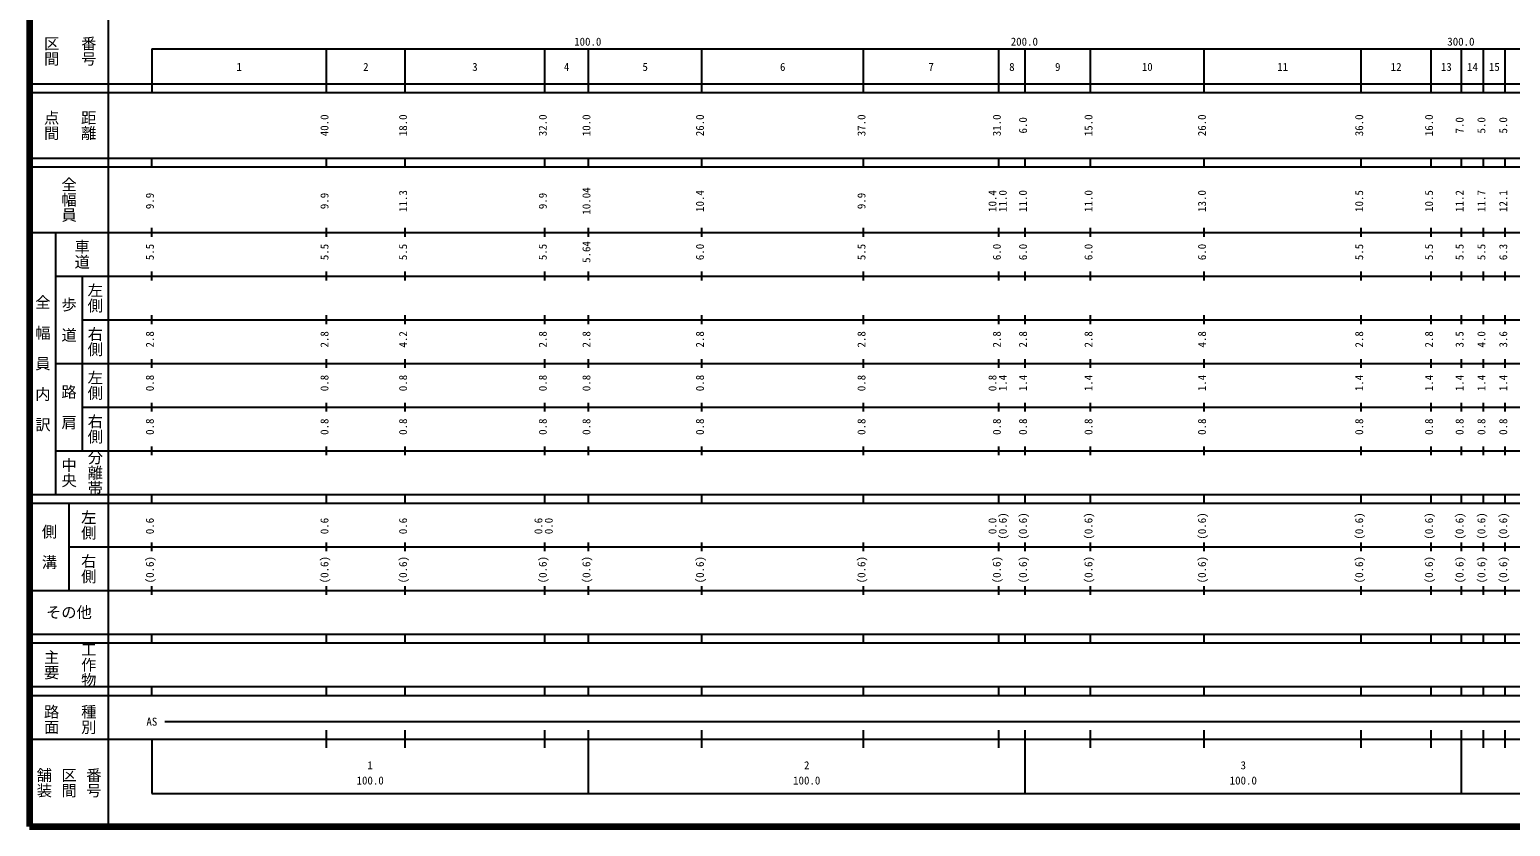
# Model space of a CAD drawing. Units: millimetres on the paper, enlarged 1000 times. Extents: x 40000 to 680000, y 20000 to 380000.
# Drawn here: x 40000 to 379177, y 20000 to 202409 of the extents above; entities that cross this region are included whole.
import ezdxf
from ezdxf.enums import TextEntityAlignment as Align

# ---------------------------------------------------------------- set-up
doc = ezdxf.new("R2010")
doc.units = ezdxf.units.MM
doc.header["$LTSCALE"] = 1000
doc.layers.add('M-TTL', color=2, linetype='Continuous', lineweight=140)
doc.layers.add('M-TTL-BAND', color=7, linetype='Continuous', lineweight=25)
doc.styles.add('@ＭＳ ゴシック', font='')
doc.styles.add('ＭＳ ゴシック', font='')
doc.styles.get('@ＭＳ ゴシック').set_extended_font_data('@MS Gothic')
doc.styles.get('ＭＳ ゴシック').set_extended_font_data('MS Gothic')

msp = doc.modelspace()

# ---------------------------------------------------------------- linework, layer by layer
at = {"layer": 'M-TTL'}
for p, q in [((40000, 380000), (40000, 20000)), ((40000, 20000), (680000, 20000))]:
    msp.add_line(p, q, dxfattribs=at)
at = {"layer": 'M-TTL-BAND'}
for p, q in [((58000, 370000), (58000, 20000)), ((68000, 198000), (579000, 198000)), ((68000, 198000), (68000, 188000)), ((108000, 188000), (108000, 198000)), ((126000, 188000), (126000, 198000)), ((158000, 188000), (158000, 198000)), ((168000, 188000), (168000, 198000)), ((194000, 188000), (194000, 198000)), ((231000, 188000), (231000, 198000)), ((262000, 188000), (262000, 198000)), ((268000, 188000), (268000, 198000)), ((283000, 188000), (283000, 198000)), ((309000, 188000), (309000, 198000)), ((345000, 188000), (345000, 198000)), ((361000, 188000), (361000, 198000)), ((368000, 188000), (368000, 198000)), ((373000, 188000), (373000, 198000)), ((378000, 188000), (378000, 198000)), ((40000, 190000), (579000, 190000)), ((40000, 188000), (579000, 188000)), ((40000, 173000), (579000, 173000)), ((68000, 171000), (68000, 173000)), ((108000, 171000), (108000, 173000)), ((126000, 171000), (126000, 173000)), ((158000, 171000), (158000, 173000)), ((168000, 171000), (168000, 173000)), ((194000, 171000), (194000, 173000)), ((231000, 171000), (231000, 173000)), ((262000, 171000), (262000, 173000)), ((268000, 171000), (268000, 173000)), ((283000, 171000), (283000, 173000)), ((309000, 171000), (309000, 173000)), ((345000, 171000), (345000, 173000)), ((361000, 171000), (361000, 173000)), ((368000, 171000), (368000, 173000)), ((373000, 171000), (373000, 173000)), ((378000, 171000), (378000, 173000)), ((40000, 171000), (579000, 171000)), ((68000, 155000), (68000, 157000)), ((108000, 155000), (108000, 157000)), ((126000, 155000), (126000, 157000)), ((158000, 155000), (158000, 157000)), ((168000, 155000), (168000, 157000)), ((194000, 155000), (194000, 157000)), ((231000, 155000), (231000, 157000)), ((262000, 155000), (262000, 157000)), ((268000, 155000), (268000, 157000)), ((283000, 155000), (283000, 157000)), ((309000, 155000), (309000, 157000)), ((345000, 155000), (345000, 157000)), ((361000, 155000), (361000, 157000)), ((368000, 155000), (368000, 157000)), ((373000, 155000), (373000, 157000)), ((378000, 155000), (378000, 157000)), ((40000, 156000), (579000, 156000)), ((46000, 96000), (46000, 156000)), ((46000, 146000), (579000, 146000)), ((52000, 146000), (52000, 106000)), ((68000, 145000), (68000, 147000)), ((108000, 145000), (108000, 147000)), ((126000, 145000), (126000, 147000)), ((158000, 145000), (158000, 147000)), ((168000, 145000), (168000, 147000)), ((194000, 145000), (194000, 147000)), ((231000, 145000), (231000, 147000)), ((262000, 145000), (262000, 147000)), ((268000, 145000), (268000, 147000)), ((283000, 145000), (283000, 147000)), ((309000, 145000), (309000, 147000)), ((345000, 145000), (345000, 147000)), ((361000, 145000), (361000, 147000)), ((368000, 145000), (368000, 147000)), ((373000, 145000), (373000, 147000)), ((378000, 145000), (378000, 147000)), ((52000, 136000), (579000, 136000)), ((68000, 135000), (68000, 137000)), ((108000, 135000), (108000, 137000)), ((126000, 135000), (126000, 137000)), ((158000, 135000), (158000, 137000)), ((168000, 135000), (168000, 137000)), ((194000, 135000), (194000, 137000)), ((231000, 135000), (231000, 137000)), ((262000, 135000), (262000, 137000)), ((268000, 135000), (268000, 137000)), ((283000, 135000), (283000, 137000)), ((309000, 135000), (309000, 137000)), ((345000, 135000), (345000, 137000)), ((361000, 135000), (361000, 137000)), ((368000, 135000), (368000, 137000)), ((373000, 135000), (373000, 137000)), ((378000, 135000), (378000, 137000)), ((46000, 126000), (579000, 126000)), ((68000, 125000), (68000, 127000)), ((108000, 125000), (108000, 127000)), ((126000, 125000), (126000, 127000)), ((158000, 125000), (158000, 127000)), ((168000, 125000), (168000, 127000)), ((194000, 125000), (194000, 127000)), ((231000, 125000), (231000, 127000)), ((262000, 125000), (262000, 127000)), ((268000, 125000), (268000, 127000)), ((283000, 125000), (283000, 127000)), ((309000, 125000), (309000, 127000)), ((345000, 125000), (345000, 127000)), ((361000, 125000), (361000, 127000)), ((368000, 125000), (368000, 127000)), ((373000, 125000), (373000, 127000)), ((378000, 125000), (378000, 127000)), ((52000, 116000), (579000, 116000)), ((68000, 115000), (68000, 117000)), ((108000, 115000), (108000, 117000)), ((126000, 115000), (126000, 117000)), ((158000, 115000), (158000, 117000)), ((168000, 115000), (168000, 117000)), ((194000, 115000), (194000, 117000)), ((231000, 115000), (231000, 117000)), ((262000, 115000), (262000, 117000)), ((268000, 115000), (268000, 117000)), ((283000, 115000), (283000, 117000)), ((309000, 115000), (309000, 117000)), ((345000, 115000), (345000, 117000)), ((361000, 115000), (361000, 117000)), ((368000, 115000), (368000, 117000)), ((373000, 115000), (373000, 117000)), ((378000, 115000), (378000, 117000)), ((46000, 106000), (579000, 106000)), ((68000, 105000), (68000, 107000)), ((108000, 105000), (108000, 107000)), ((126000, 105000), (126000, 107000)), ((158000, 105000), (158000, 107000)), ((168000, 105000), (168000, 107000)), ((194000, 105000), (194000, 107000)), ((231000, 105000), (231000, 107000)), ((262000, 105000), (262000, 107000)), ((268000, 105000), (268000, 107000)), ((283000, 105000), (283000, 107000)), ((309000, 105000), (309000, 107000)), ((345000, 105000), (345000, 107000)), ((361000, 105000), (361000, 107000)), ((368000, 105000), (368000, 107000)), ((373000, 105000), (373000, 107000)), ((378000, 105000), (378000, 107000)), ((40000, 96000), (579000, 96000)), ((68000, 94000), (68000, 96000)), ((108000, 94000), (108000, 96000)), ((126000, 94000), (126000, 96000)), ((158000, 94000), (158000, 96000)), ((168000, 94000), (168000, 96000)), ((194000, 94000), (194000, 96000)), ((231000, 94000), (231000, 96000)), ((262000, 94000), (262000, 96000)), ((268000, 94000), (268000, 96000)), ((283000, 94000), (283000, 96000)), ((309000, 94000), (309000, 96000)), ((345000, 94000), (345000, 96000)), ((361000, 94000), (361000, 96000)), ((368000, 94000), (368000, 96000)), ((373000, 94000), (373000, 96000)), ((378000, 94000), (378000, 96000)), ((40000, 94000), (579000, 94000)), ((49000, 94000), (49000, 74000)), ((68000, 83000), (68000, 85000)), ((108000, 83000), (108000, 85000)), ((126000, 83000), (126000, 85000)), ((158000, 83000), (158000, 85000)), ((168000, 83000), (168000, 85000)), ((194000, 83000), (194000, 85000)), ((231000, 83000), (231000, 85000)), ((262000, 83000), (262000, 85000)), ((268000, 83000), (268000, 85000)), ((283000, 83000), (283000, 85000)), ((309000, 83000), (309000, 85000)), ((345000, 83000), (345000, 85000)), ((361000, 83000), (361000, 85000)), ((368000, 83000), (368000, 85000)), ((373000, 83000), (373000, 85000)), ((378000, 83000), (378000, 85000)), ((49000, 84000), (579000, 84000)), ((68000, 73000), (68000, 75000)), ((108000, 73000), (108000, 75000)), ((126000, 73000), (126000, 75000)), ((158000, 73000), (158000, 75000)), ((168000, 73000), (168000, 75000)), ((194000, 73000), (194000, 75000)), ((231000, 73000), (231000, 75000)), ((262000, 73000), (262000, 75000)), ((268000, 73000), (268000, 75000)), ((283000, 73000), (283000, 75000)), ((309000, 73000), (309000, 75000)), ((345000, 73000), (345000, 75000)), ((361000, 73000), (361000, 75000)), ((368000, 73000), (368000, 75000)), ((373000, 73000), (373000, 75000)), ((378000, 73000), (378000, 75000)), ((40000, 74000), (579000, 74000)), ((40000, 64000), (579000, 64000)), ((40000, 62000), (579000, 62000)), ((68000, 62000), (68000, 64000)), ((108000, 62000), (108000, 64000)), ((126000, 62000), (126000, 64000)), ((158000, 62000), (158000, 64000)), ((168000, 62000), (168000, 64000)), ((194000, 62000), (194000, 64000)), ((231000, 62000), (231000, 64000)), ((262000, 62000), (262000, 64000)), ((268000, 62000), (268000, 64000)), ((283000, 62000), (283000, 64000)), ((309000, 62000), (309000, 64000)), ((345000, 62000), (345000, 64000)), ((361000, 62000), (361000, 64000)), ((368000, 62000), (368000, 64000)), ((373000, 62000), (373000, 64000)), ((378000, 62000), (378000, 64000)), ((40000, 52000), (579000, 52000)), ((68000, 50000), (68000, 52000)), ((108000, 50000), (108000, 52000)), ((126000, 50000), (126000, 52000)), ((158000, 50000), (158000, 52000)), ((168000, 50000), (168000, 52000)), ((194000, 50000), (194000, 52000)), ((231000, 50000), (231000, 52000)), ((262000, 50000), (262000, 52000)), ((268000, 50000), (268000, 52000)), ((283000, 50000), (283000, 52000)), ((309000, 50000), (309000, 52000)), ((345000, 50000), (345000, 52000)), ((361000, 50000), (361000, 52000)), ((368000, 50000), (368000, 52000)), ((373000, 50000), (373000, 52000)), ((378000, 50000), (378000, 52000)), ((40000, 50000), (579000, 50000)), ((71000, 44000), (548000, 44000)), ((108000, 38000), (108000, 42000)), ((126000, 38000), (126000, 42000)), ((158000, 38000), (158000, 42000)), ((168000, 27500), (168000, 42000)), ((194000, 38000), (194000, 42000)), ((231000, 38000), (231000, 42000)), ((262000, 38000), (262000, 42000)), ((268000, 27500), (268000, 42000)), ((283000, 38000), (283000, 42000)), ((309000, 38000), (309000, 42000)), ((345000, 38000), (345000, 42000)), ((361000, 38000), (361000, 42000)), ((368000, 27500), (368000, 42000)), ((373000, 38000), (373000, 42000)), ((378000, 38000), (378000, 42000)), ((40000, 40000), (579000, 40000)), ((68000, 40000), (68000, 27500)), ((68000, 27500), (579000, 27500))]:
    msp.add_line(p, q, dxfattribs=at)

# ---------------------------------------------------------------- texts
at = {"layer": 'M-TTL-BAND', "style": '@ＭＳ ゴシック'}
for s, p in [('区間', (45000, 197500)), ('番号', (53500, 197500)), ('点間', (45000, 180500)), ('距離', (53500, 180500)), ('全幅員', (49000, 163500)), ('車道', (52000, 151000)), ('左側', (55000, 141000)), ('全\u3000幅\u3000員\u3000内\u3000訳', (43000, 126000)), ('歩\u3000道', (49000, 136000)), ('右側', (55000, 131000)), ('左側', (55000, 121000)), ('路\u3000肩', (49000, 116000)), ('右側', (55000, 111000)), ('分離帯', (55000, 101000)), ('中央', (49000, 101000)), ('左側', (53500, 89000)), ('側\u3000溝', (44500, 84000)), ('右側', (53500, 79000)), ('工作物', (53500, 57000)), ('主要', (45000, 57000)), ('路面', (45000, 44500)), ('種別', (53500, 44500)), ('舗装', (43333, 30000)), ('区間', (49000, 30000)), ('番号', (54667, 30000))]:
    msp.add_text(s, height=2566, rotation=270, dxfattribs=at).set_placement(p, align=Align.MIDDLE_CENTER)
at = {"layer": 'M-TTL-BAND', "style": 'ＭＳ ゴシック'}
for s, p in [('100.0', (167844, 198195)), ('200.0', (267844, 198195)), ('300.0', (367844, 198195)), ('1', (88000, 192405)), ('2', (117000, 192405)), ('3', (142000, 192405)), ('4', (163000, 192405)), ('5', (181000, 192405)), ('6', (212500, 192405)), ('7', (246500, 192405)), ('8', (265000, 192405)), ('9', (275500, 192405)), ('10', (296000, 192405)), ('11', (327000, 192405)), ('12', (353000, 192405)), ('13', (364500, 192405)), ('14', (370500, 192405)), ('15', (375500, 192405)), ('AS', (68000, 42500)), ('1', (118000, 32523)), ('2', (218000, 32523)), ('3', (318000, 32523)), ('100.0', (118000, 29033)), ('100.0', (218000, 29033)), ('100.0', (318000, 29033))]:
    msp.add_text(s, height=1833, dxfattribs=at).set_placement(p, align=Align.BOTTOM_CENTER)
for s, p in [('40.0', (109000, 180500)), ('18.0', (127000, 180500)), ('32.0', (159000, 180500)), ('10.0', (169000, 180500)), ('26.0', (195000, 180500)), ('37.0', (232000, 180500)), ('31.0', (263000, 180500)), ('6.0', (269000, 180500)), ('15.0', (284000, 180500)), ('26.0', (310000, 180500)), ('36.0', (346000, 180500)), ('16.0', (362000, 180500)), ('7.0', (369000, 180500)), ('5.0', (374000, 180500)), ('5.0', (379000, 180500)), ('10.04', (169000, 163174)), ('9.9', (69000, 163174)), ('9.9', (109000, 163174)), ('11.3', (127000, 163174)), ('9.9', (159000, 163174)), ('10.4', (195000, 163174)), ('9.9', (232000, 163174)), ('10.4', (262000, 163174)), ('11.0', (264370, 163174)), ('11.0', (269000, 163174)), ('11.0', (284000, 163174)), ('13.0', (310000, 163174)), ('10.5', (346000, 163174)), ('10.5', (362000, 163174)), ('11.2', (369000, 163174)), ('11.7', (374000, 163174)), ('12.1', (379000, 163174)), ('5.5', (69000, 151500)), ('5.5', (109000, 151500)), ('5.5', (127000, 151500)), ('5.5', (159000, 151500)), ('5.64', (169000, 151500)), ('6.0', (195000, 151500)), ('5.5', (232000, 151500)), ('6.0', (263000, 151500)), ('6.0', (269000, 151500)), ('6.0', (284000, 151500)), ('6.0', (310000, 151500)), ('5.5', (346000, 151500)), ('5.5', (362000, 151500)), ('5.5', (369000, 151500)), ('5.5', (374000, 151500)), ('6.3', (379000, 151500)), ('2.8', (69000, 131500)), ('2.8', (109000, 131500)), ('4.2', (127000, 131500)), ('2.8', (159000, 131500)), ('2.8', (169000, 131500)), ('2.8', (195000, 131500)), ('2.8', (232000, 131500)), ('2.8', (263000, 131500)), ('2.8', (269000, 131500)), ('2.8', (284000, 131500)), ('4.8', (310000, 131500)), ('2.8', (346000, 131500)), ('2.8', (362000, 131500)), ('3.5', (369000, 131500)), ('4.0', (374000, 131500)), ('3.6', (379000, 131500)), ('0.8', (69000, 121500)), ('0.8', (109000, 121500)), ('0.8', (127000, 121500)), ('0.8', (159000, 121500)), ('0.8', (169000, 121500)), ('0.8', (195000, 121500)), ('0.8', (232000, 121500)), ('0.8', (262000, 121500)), ('1.4', (264370, 121500)), ('1.4', (269000, 121500)), ('1.4', (284000, 121500)), ('1.4', (310000, 121500)), ('1.4', (346000, 121500)), ('1.4', (362000, 121500)), ('1.4', (369000, 121500)), ('1.4', (374000, 121500)), ('1.4', (379000, 121500)), ('0.8', (69000, 111500)), ('0.8', (109000, 111500)), ('0.8', (127000, 111500)), ('0.8', (159000, 111500)), ('0.8', (169000, 111500)), ('0.8', (195000, 111500)), ('0.8', (232000, 111500)), ('0.8', (263000, 111500)), ('0.8', (269000, 111500)), ('0.8', (284000, 111500)), ('0.8', (310000, 111500)), ('0.8', (346000, 111500)), ('0.8', (362000, 111500)), ('0.8', (369000, 111500)), ('0.8', (374000, 111500)), ('0.8', (379000, 111500)), ('0.6', (69000, 88764)), ('0.6', (109000, 88764)), ('0.6', (127000, 88764)), ('0.6', (158000, 88764)), ('0.0', (160370, 88764)), ('0.0', (262000, 88764)), ('(0.6)', (264370, 88764)), ('(0.6)', (269000, 88764)), ('(0.6)', (284000, 88764)), ('(0.6)', (310000, 88764)), ('(0.6)', (346000, 88764)), ('(0.6)', (362000, 88764)), ('(0.6)', (369000, 88764)), ('(0.6)', (374000, 88764)), ('(0.6)', (379000, 88764)), ('(0.6)', (69000, 78764)), ('(0.6)', (109000, 78764)), ('(0.6)', (127000, 78764)), ('(0.6)', (159000, 78764)), ('(0.6)', (169000, 78764)), ('(0.6)', (195000, 78764)), ('(0.6)', (232000, 78764)), ('(0.6)', (263000, 78764)), ('(0.6)', (269000, 78764)), ('(0.6)', (284000, 78764)), ('(0.6)', (310000, 78764)), ('(0.6)', (346000, 78764)), ('(0.6)', (362000, 78764)), ('(0.6)', (369000, 78764)), ('(0.6)', (374000, 78764)), ('(0.6)', (379000, 78764))]:
    msp.add_text(s, height=1833, rotation=90, dxfattribs=at).set_placement(p, align=Align.BOTTOM_CENTER)
msp.add_text('その他', height=2566, dxfattribs=at).set_placement((49000, 69000), align=Align.MIDDLE_CENTER)

doc.saveas('drawing.dxf')
